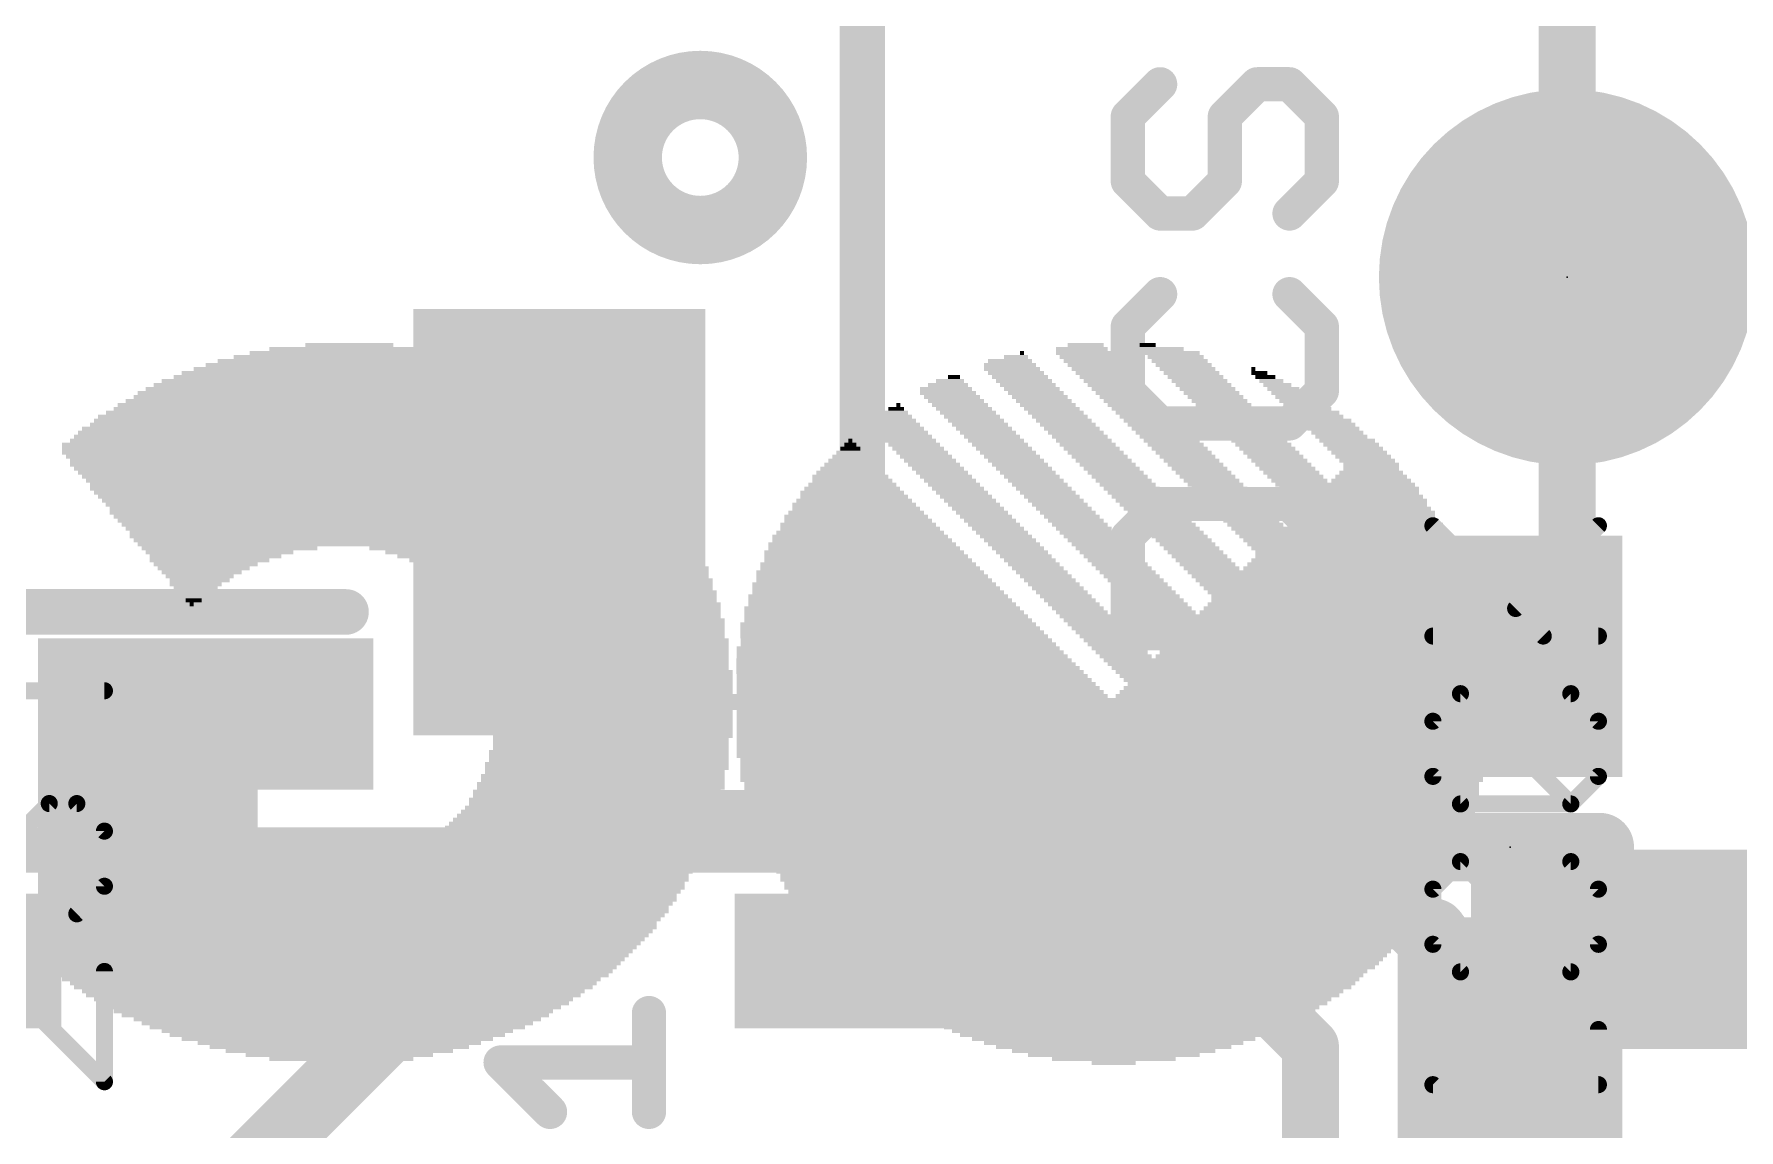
# Model space of a CAD drawing. Extents: x -0.1 to 50.9, y -0.1 to 23.
# Drawn here: x 25.56 to 33.15, y 11.44 to 16.32 of the extents above; entities that cross this region are included whole.
import ezdxf

# ---------------------------------------------------------------- set-up
doc = ezdxf.new("R2010")
doc.units = 0
for name, color, linetype in [('1', 12, 'CONTINUOUS'), ('17', 110, 'CONTINUOUS'), ('21', 40, 'CONTINUOUS'), ('22', 6, 'CONTINUOUS'), ('23', 53, 'CONTINUOUS'), ('25', 253, 'CONTINUOUS'), ('27', 253, 'CONTINUOUS')]:
    doc.layers.add(name, color=color, linetype=linetype)

# ---------------------------------------------------------------- blocks, each defined once
blk = doc.blocks.new('RECT')
blk.add_solid([(-0.5, -0.5), (0.5, -0.5), (-0.5, 0.5), (0.5, 0.5)])
blk = doc.blocks.new('ROUNDP')
at = {"const_width": 0.5}
blk.add_lwpolyline([(0, -0.25, 1), (0, 0.25, 1), (0, -0.25)], format="xyb", dxfattribs=at)

msp = doc.modelspace()

# ---------------------------------------------------------------- linework, layer by layer
at = {"layer": '1'}
for points, const_width in [([(32.385, 15.24), (32.385, 17.526)], 0.254), ([(32.385, 13.804), (32.385, 15.24)], 0.254), ([(32.131, 13.55), (32.385, 13.804)], 0.254), ([(26.289, 11.049), (28.067, 12.827)], 0.3048), ([(28.067, 12.827), (31.242, 12.827)], 0.254), ([(31.242, 12.827), (31.75, 12.319)], 0.3048), ([(31.789, 12.319), (32.131, 11.85)], 0.3048), ([(31.75, 12.319), (31.789, 12.319)], 0.254), ([(29.778, 12.192), (30.861, 12.192)], 0.254), ([(30.861, 12.192), (31.242, 11.811)], 0.254), ([(32.131, 11.85), (32.131, 10.502)], 0.3048), ([(31.242, 11.811), (31.242, 9.691)], 0.254)]:
    msp.add_lwpolyline(points, dxfattribs=dict(at, const_width=const_width))
for points, const_width in [([(32.4485, 15.24, 1), (32.3215, 15.24)], 0.127), ([(32.3215, 15.24, 1), (32.4485, 15.24)], 0.127), ([(32.4299, 13.7591, 1), (32.3401, 13.8489)], 0.127), ([(32.3215, 13.804, 1), (32.4485, 13.804)], 0.127), ([(32.0861, 13.5949, 1), (32.1759, 13.5051)], 0.127), ([(28.1209, 12.7731, 1), (28.0131, 12.8809)], 0.1524), ([(28.067, 12.8905, 1), (28.067, 12.7635)], 0.127), ([(31.2959, 12.8809, 1), (31.1881, 12.7731)], 0.1524), ([(31.242, 12.7635, 1), (31.242, 12.8905)], 0.127), ([(31.8506, 12.3639, 1), (31.7274, 12.2741)], 0.1524), ([(31.6961, 12.2651, 1), (31.8039, 12.3729)], 0.1524), ([(31.75, 12.3825, 1), (31.75, 12.2555)], 0.127), ([(31.789, 12.2555, 1), (31.789, 12.3825)], 0.127), ([(29.778, 12.2555, 1), (29.778, 12.1285)], 0.127), ([(30.9059, 12.2369, 1), (30.8161, 12.1471)], 0.127), ([(30.861, 12.1285, 1), (30.861, 12.2555)], 0.127), ([(32.2072, 11.85, 1), (32.0548, 11.85)], 0.1524), ([(31.3055, 11.811, 1), (31.1785, 11.811)], 0.127), ([(32.0694, 11.8051, 1), (32.1926, 11.8949)], 0.1524), ([(31.1971, 11.7661, 1), (31.2869, 11.8559)], 0.127)]:
    msp.add_lwpolyline(points, format="xyb", dxfattribs=dict(at, const_width=const_width))
at = {"layer": '21'}
for points, const_width in [([(29.246, 17.748), (29.246, 13.748)], 0.2032), ([(30.5725, 16.0999), (30.4285, 15.9558)], 0.1524), ([(30.8606, 15.9558), (31.0047, 16.0999)], 0.1524), ([(31.0047, 16.0999), (31.1487, 16.0999)], 0.1524), ([(31.1487, 16.0999), (31.2928, 15.9558)], 0.1524), ([(30.4285, 15.9558), (30.4285, 15.6677)], 0.1524), ([(30.8606, 15.6677), (30.8606, 15.9558)], 0.1524), ([(31.2928, 15.9558), (31.2928, 15.6677)], 0.1524), ([(30.4285, 15.6677), (30.5725, 15.5237)], 0.1524), ([(30.7166, 15.5237), (30.8606, 15.6677)], 0.1524), ([(31.2928, 15.6677), (31.1487, 15.5237)], 0.1524), ([(30.5725, 15.5237), (30.7166, 15.5237)], 0.1524), ([(30.5725, 15.1644), (30.4285, 15.0203)], 0.1524), ([(31.2928, 15.0203), (31.1487, 15.1644)], 0.1524), ([(30.4285, 15.0203), (30.4285, 14.7322)], 0.1524), ([(31.2928, 14.7322), (31.2928, 15.0203)], 0.1524), ([(30.4285, 14.7322), (30.5725, 14.5882)], 0.1524), ([(31.1487, 14.5882), (31.2928, 14.7322)], 0.1524), ([(30.5725, 14.5882), (31.1487, 14.5882)], 0.1524), ([(30.5725, 14.2289), (30.4285, 14.0848)], 0.1524), ([(31.1487, 14.2289), (30.5725, 14.2289)], 0.1524), ([(31.2928, 14.0848), (31.1487, 14.2289)], 0.1524), ([(30.4285, 14.0848), (30.4285, 13.6526)], 0.1524), ([(31.2928, 13.6526), (31.2928, 14.0848)], 0.1524), ([(23.346, 13.748), (26.946, 13.748)], 0.2032), ([(29.246, 13.748), (28.846, 13.748)], 0.2032), ([(30.4285, 13.6526), (31.2928, 13.6526)], 0.1524), ([(30.5725, 13.2933), (30.4285, 13.1493)], 0.1524), ([(30.8606, 13.1493), (31.0047, 13.2933)], 0.1524), ([(31.0047, 13.2933), (31.1487, 13.2933)], 0.1524), ([(31.1487, 13.2933), (31.2928, 13.1493)], 0.1524), ([(30.4285, 13.1493), (30.4285, 12.8612)], 0.1524), ([(30.8606, 12.8612), (30.8606, 13.1493)], 0.1524), ([(31.2928, 13.1493), (31.2928, 12.8612)], 0.1524), ([(30.4285, 12.8612), (30.5725, 12.7171)], 0.1524), ([(30.7166, 12.7171), (30.8606, 12.8612)], 0.1524), ([(31.2928, 12.8612), (31.1487, 12.7171)], 0.1524), ([(32.531, 12.7), (31.731, 12.7)], 0.3048), ([(25.278, 12.687), (29.078, 12.687)], 0.2032), ([(30.5725, 12.7171), (30.7166, 12.7171)], 0.1524)]:
    msp.add_lwpolyline(points, dxfattribs=dict(at, const_width=const_width))
for points, const_width in [([(28.5242, 15.4501, 1), (28.5242, 16.0967, 1), (28.5242, 15.4501)], 0.3048), ([(30.5995, 16.073, 1), (30.5456, 16.1268)], 0.0762), ([(31.0047, 16.138, 1), (31.0047, 16.0618)], 0.0762), ([(31.0316, 16.073, 1), (30.9777, 16.1268)], 0.0762), ([(31.1757, 16.1268, 1), (31.1218, 16.073)], 0.0762), ([(31.1487, 16.0618, 1), (31.1487, 16.138)], 0.0762), ([(30.4666, 15.9558, 1), (30.3904, 15.9558)], 0.0762), ([(30.8987, 15.9558, 1), (30.8225, 15.9558)], 0.0762), ([(31.3309, 15.9558, 1), (31.2547, 15.9558)], 0.0762), ([(30.4015, 15.9828, 1), (30.4554, 15.9289)], 0.0762), ([(30.8337, 15.9828, 1), (30.8876, 15.9289)], 0.0762), ([(31.2659, 15.9289, 1), (31.3197, 15.9828)], 0.0762), ([(30.4554, 15.6947, 1), (30.4015, 15.6408)], 0.0762), ([(30.8876, 15.6408, 1), (30.8337, 15.6947)], 0.0762), ([(31.3197, 15.6408, 1), (31.2659, 15.6947)], 0.0762), ([(30.3904, 15.6677, 1), (30.4666, 15.6677)], 0.0762), ([(30.8225, 15.6677, 1), (30.8987, 15.6677)], 0.0762), ([(31.2547, 15.6677, 1), (31.3309, 15.6677)], 0.0762), ([(30.5725, 15.5618, 1), (30.5725, 15.4856)], 0.0762), ([(30.5456, 15.4967, 1), (30.5995, 15.5506)], 0.0762), ([(30.6896, 15.5506, 1), (30.7435, 15.4967)], 0.0762), ([(30.7166, 15.4856, 1), (30.7166, 15.5618)], 0.0762), ([(31.1218, 15.5506, 1), (31.1757, 15.4967)], 0.0762), ([(30.5995, 15.1374, 1), (30.5456, 15.1913)], 0.0762), ([(31.1757, 15.1913, 1), (31.1218, 15.1374)], 0.0762), ([(30.4015, 15.0473, 1), (30.4554, 14.9934)], 0.0762), ([(30.4666, 15.0203, 1), (30.3904, 15.0203)], 0.0762), ([(31.3309, 15.0203, 1), (31.2547, 15.0203)], 0.0762), ([(31.2659, 14.9934, 1), (31.3197, 15.0473)], 0.0762), ([(30.4554, 14.7592, 1), (30.4015, 14.7053)], 0.0762), ([(31.3197, 14.7053, 1), (31.2659, 14.7592)], 0.0762), ([(30.3904, 14.7322, 1), (30.4666, 14.7322)], 0.0762), ([(31.2547, 14.7322, 1), (31.3309, 14.7322)], 0.0762), ([(30.5725, 14.6263, 1), (30.5725, 14.5501)], 0.0762), ([(31.1487, 14.5501, 1), (31.1487, 14.6263)], 0.0762), ([(30.5456, 14.5612, 1), (30.5995, 14.6151)], 0.0762), ([(31.1218, 14.6151, 1), (31.1757, 14.5612)], 0.0762), ([(30.5725, 14.267, 1), (30.5725, 14.1908)], 0.0762), ([(30.5995, 14.2019, 1), (30.5456, 14.2558)], 0.0762), ([(31.1757, 14.2558, 1), (31.1218, 14.2019)], 0.0762), ([(31.1487, 14.1908, 1), (31.1487, 14.267)], 0.0762), ([(30.4015, 14.1118, 1), (30.4554, 14.0579)], 0.0762), ([(30.4666, 14.0848, 1), (30.3904, 14.0848)], 0.0762), ([(31.3309, 14.0848, 1), (31.2547, 14.0848)], 0.0762), ([(31.2659, 14.0579, 1), (31.3197, 14.1118)], 0.0762), ([(26.946, 13.6972, 1), (26.946, 13.7988)], 0.1016), ([(28.846, 13.7988, 1), (28.846, 13.6972)], 0.1016), ([(29.246, 13.6972, 1), (29.246, 13.7988)], 0.1016), ([(29.1952, 13.748, 1), (29.2968, 13.748)], 0.1016), ([(30.4285, 13.6907, 1), (30.4285, 13.6145)], 0.0762), ([(30.3904, 13.6526, 1), (30.4666, 13.6526)], 0.0762), ([(31.2547, 13.6526, 1), (31.3309, 13.6526)], 0.0762), ([(31.2928, 13.6145, 1), (31.2928, 13.6907)], 0.0762), ([(30.5995, 13.2664, 1), (30.5456, 13.3203)], 0.0762), ([(31.0047, 13.3314, 1), (31.0047, 13.2552)], 0.0762), ([(31.0316, 13.2664, 1), (30.9777, 13.3203)], 0.0762), ([(31.1757, 13.3203, 1), (31.1218, 13.2664)], 0.0762), ([(31.1487, 13.2552, 1), (31.1487, 13.3314)], 0.0762), ([(30.4015, 13.1762, 1), (30.4554, 13.1223)], 0.0762), ([(30.4666, 13.1493, 1), (30.3904, 13.1493)], 0.0762), ([(30.8987, 13.1493, 1), (30.8225, 13.1493)], 0.0762), ([(30.8337, 13.1762, 1), (30.8876, 13.1223)], 0.0762), ([(31.3309, 13.1493, 1), (31.2547, 13.1493)], 0.0762), ([(31.2659, 13.1223, 1), (31.3197, 13.1762)], 0.0762), ([(30.4554, 12.8881, 1), (30.4015, 12.8342)], 0.0762), ([(30.8876, 12.8342, 1), (30.8337, 12.8881)], 0.0762), ([(31.3197, 12.8342, 1), (31.2659, 12.8881)], 0.0762), ([(30.3904, 12.8612, 1), (30.4666, 12.8612)], 0.0762), ([(30.8225, 12.8612, 1), (30.8987, 12.8612)], 0.0762), ([(31.2547, 12.8612, 1), (31.3309, 12.8612)], 0.0762), ([(31.731, 12.7762, 1), (31.731, 12.6238)], 0.1524), ([(32.531, 12.6238, 1), (32.531, 12.7762)], 0.1524), ([(29.078, 12.6362, 1), (29.078, 12.7378)], 0.1016), ([(30.5725, 12.7552, 1), (30.5725, 12.679)], 0.0762), ([(30.5456, 12.6902, 1), (30.5995, 12.7441)], 0.0762), ([(30.6896, 12.7441, 1), (30.7435, 12.6902)], 0.0762), ([(30.7166, 12.679, 1), (30.7166, 12.7552)], 0.0762), ([(31.1218, 12.7441, 1), (31.1757, 12.6902)], 0.0762), ([(26.289, 11.9634, 1), (26.289, 12.4714, 1), (26.289, 11.9634)], 0.2032)]:
    msp.add_lwpolyline(points, format="xyb", dxfattribs=dict(at, const_width=const_width))
at = {"layer": '23'}
for p in [(32.385, 15.24), (32.131, 12.7)]:
    msp.add_point(p, dxfattribs=at)
at = {"layer": '25', "const_width": 0.1524}
for points in [[(28.2956, 11.5198), (28.2956, 11.9604)], [(27.855, 11.5198), (27.6346, 11.7401)], [(27.6346, 11.7401), (28.2956, 11.7401)]]:
    msp.add_lwpolyline(points, dxfattribs=at)
at = {"layer": '25', "const_width": 0.0762}
for points in [[(28.3337, 11.9604, 1), (28.2575, 11.9604)], [(27.6346, 11.7782, 1), (27.6346, 11.702)], [(27.6616, 11.767, 1), (27.6077, 11.7132)], [(28.2956, 11.702, 1), (28.2956, 11.7782)], [(27.828, 11.4928, 1), (27.8819, 11.5467)], [(28.2575, 11.5198, 1), (28.3337, 11.5198)]]:
    msp.add_lwpolyline(points, format="xyb", dxfattribs=at)
at = {"layer": '27', "const_width": 0.0762}
for points in [[(32.279, 13.6407), (31.7875, 14.1322)], [(32.1561, 13.7636), (32.5247, 14.1322)], [(31.7875, 13.6407), (32.5247, 13.6407)], [(25.8699, 13.3968), (25.1327, 13.3968)], [(31.7875, 13.2609), (31.9103, 13.3838)], [(31.9103, 13.3838), (32.4018, 13.3838)], [(32.4018, 12.8923), (31.9103, 13.3838)], [(32.4018, 13.3838), (32.5247, 13.2609)], [(31.7875, 13.0151), (31.7875, 13.2609)], [(32.5247, 13.2609), (32.5247, 13.0151)], [(31.9103, 12.8923), (31.7875, 13.0151)], [(32.5247, 13.0151), (32.4018, 12.8923)], [(25.5013, 12.7712), (25.6242, 12.8941)], [(25.6242, 12.8941), (25.747, 12.8941)], [(25.747, 12.8941), (25.8699, 12.7712)], [(32.4018, 12.8923), (31.9103, 12.8923)], [(25.8699, 12.7712), (25.8699, 12.5255)], [(31.7875, 12.5125), (31.9103, 12.6353)], [(31.9103, 12.6353), (32.4018, 12.6353)], [(32.4018, 12.1439), (31.9103, 12.6353)], [(32.4018, 12.6353), (32.5247, 12.5125)], [(25.8699, 12.5255), (25.747, 12.4026)], [(31.7875, 12.2667), (31.7875, 12.5125)], [(32.5247, 12.5125), (32.5247, 12.2667)], [(31.9103, 12.1439), (31.7875, 12.2667)], [(32.5247, 12.2667), (32.4018, 12.1439)], [(25.8699, 11.6542), (25.3784, 12.1457)], [(25.8699, 12.1457), (25.8699, 11.6542)], [(32.4018, 12.1439), (31.9103, 12.1439)], [(32.5247, 11.3954), (32.5247, 11.8869)], [(32.0332, 11.3954), (31.7875, 11.6412)], [(31.7875, 11.6412), (32.5247, 11.6412)]]:
    msp.add_lwpolyline(points, dxfattribs=at)
at = {"layer": '27', "const_width": 0.0381}
for points in [[(31.8009, 14.1456, 1), (31.774, 14.1187)], [(32.5382, 14.1187, 1), (32.5112, 14.1456)], [(32.1426, 13.777, 1), (32.1696, 13.7501)], [(31.7875, 13.6597, 1), (31.7875, 13.6216)], [(32.2655, 13.6272, 1), (32.2924, 13.6542)], [(32.5247, 13.6216, 1), (32.5247, 13.6597)], [(25.8699, 13.3777, 1), (25.8699, 13.4158)], [(31.9103, 13.4028, 1), (31.9103, 13.3647)], [(31.9238, 13.3972, 1), (31.8969, 13.3703)], [(31.9238, 13.3703, 1), (31.8969, 13.3972)], [(32.4153, 13.3972, 1), (32.3884, 13.3703)], [(32.4018, 13.3647, 1), (32.4018, 13.4028)], [(31.8065, 13.2609, 1), (31.7684, 13.2609)], [(31.774, 13.2744, 1), (31.8009, 13.2474)], [(32.5438, 13.2609, 1), (32.5057, 13.2609)], [(32.5112, 13.2474, 1), (32.5382, 13.2744)], [(31.7684, 13.0151, 1), (31.8065, 13.0151)], [(31.8009, 13.0286, 1), (31.774, 13.0017)], [(32.5057, 13.0151, 1), (32.5438, 13.0151)], [(32.5382, 13.0017, 1), (32.5112, 13.0286)], [(25.6242, 12.9131, 1), (25.6242, 12.875)], [(25.6376, 12.8806, 1), (25.6107, 12.9075)], [(25.7605, 12.9075, 1), (25.7336, 12.8806)], [(25.747, 12.875, 1), (25.747, 12.9131)], [(31.9103, 12.9113, 1), (31.9103, 12.8732)], [(31.8969, 12.8788, 1), (31.9238, 12.9057)], [(32.3884, 12.9057, 1), (32.4153, 12.8788)], [(32.3884, 12.8788, 1), (32.4153, 12.9057)], [(32.4018, 12.8732, 1), (32.4018, 12.9113)], [(25.889, 12.7712, 1), (25.8509, 12.7712)], [(25.8564, 12.7577, 1), (25.8834, 12.7847)], [(31.9103, 12.6544, 1), (31.9103, 12.6163)], [(31.9238, 12.6488, 1), (31.8969, 12.6219)], [(31.9238, 12.6219, 1), (31.8969, 12.6488)], [(32.4153, 12.6488, 1), (32.3884, 12.6219)], [(32.4018, 12.6163, 1), (32.4018, 12.6544)], [(25.8509, 12.5255, 1), (25.889, 12.5255)], [(25.8834, 12.512, 1), (25.8564, 12.5389)], [(31.8065, 12.5125, 1), (31.7684, 12.5125)], [(31.774, 12.5259, 1), (31.8009, 12.499)], [(32.5438, 12.5125, 1), (32.5057, 12.5125)], [(32.5112, 12.499, 1), (32.5382, 12.5259)], [(25.7336, 12.4161, 1), (25.7605, 12.3891)], [(31.8009, 12.2802, 1), (31.774, 12.2533)], [(32.5382, 12.2533, 1), (32.5112, 12.2802)], [(31.7684, 12.2667, 1), (31.8065, 12.2667)], [(32.5057, 12.2667, 1), (32.5438, 12.2667)], [(25.889, 12.1457, 1), (25.8509, 12.1457)], [(31.9103, 12.1629, 1), (31.9103, 12.1248)], [(31.8969, 12.1304, 1), (31.9238, 12.1573)], [(32.3884, 12.1573, 1), (32.4153, 12.1304)], [(32.3884, 12.1304, 1), (32.4153, 12.1573)], [(32.4018, 12.1248, 1), (32.4018, 12.1629)], [(32.5438, 11.8869, 1), (32.5057, 11.8869)], [(25.8509, 11.6542, 1), (25.889, 11.6542)], [(25.8564, 11.6407, 1), (25.8834, 11.6676)], [(31.8009, 11.6546, 1), (31.774, 11.6277)], [(31.7875, 11.6602, 1), (31.7875, 11.6221)], [(32.5247, 11.6221, 1), (32.5247, 11.6602)]]:
    msp.add_lwpolyline(points, format="xyb", dxfattribs=at)

# ---------------------------------------------------------------- block references
at = {"layer": '1', "xscale": 1.3, "yscale": 1.9}
msp.add_blockref('RECT', (27.896, 14.148), dxfattribs=at)
at = {"layer": '1', "xscale": 1.075, "rotation": 270}
for p in [(32.131, 13.55), (32.131, 11.85)]:
    msp.add_blockref('RECT', p, dxfattribs=at)
at = {"layer": '1', "xscale": 0.6, "yscale": 2.2, "rotation": 270}
for p in [(24.578, 12.192), (29.778, 12.192)]:
    msp.add_blockref('RECT', p, dxfattribs=at)
at = {"layer": '17', "xscale": 1.6764, "yscale": 1.6764, "rotation": 90}
msp.add_blockref('ROUNDP', (32.385, 15.24), dxfattribs=at)
msp.add_blockref('ROUNDP', (32.385, 15.24), dxfattribs=at)
at = {"layer": '22', "yscale": 0.0178, "rotation": 180}
for p, xscale in [((26.9519, 14.8844), 1.0135), ((26.9519, 14.9022), 0.8712), ((26.9519, 14.92), 0.6934), ((26.9608, 14.9377), 0.3912), ((29.9301, 14.8844), 0.1067), ((29.9568, 14.9022), 0.0178), ((30.2324, 14.9022), 0.2489), ((30.2235, 14.92), 0.2311), ((30.2501, 14.8844), 0.2489), ((30.2412, 14.9377), 0.16), ((30.5168, 14.9377), 0.0711), ((30.5791, 14.92), 0.1956), ((30.6235, 14.9022), 0.2489), ((30.6413, 14.8844), 0.2489), ((26.9431, 14.8133), 1.458), ((26.9519, 14.8311), 1.3691), ((26.9519, 14.8488), 1.2624), ((26.9519, 14.8666), 1.1557), ((29.9123, 14.8311), 0.2489), ((29.9034, 14.8488), 0.2311), ((29.9034, 14.8666), 0.1956), ((29.9301, 14.8133), 0.2489), ((30.2679, 14.8666), 0.2489), ((30.2857, 14.8488), 0.2489), ((30.3035, 14.8311), 0.2489), ((30.3213, 14.8133), 0.2489), ((30.6591, 14.8666), 0.2489), ((30.6769, 14.8488), 0.2489), ((30.6946, 14.8311), 0.2489), ((30.7124, 14.8133), 0.2489), ((30.988, 14.8311), 0.0178), ((31.0147, 14.8133), 0.0711), ((26.9431, 14.7244), 1.8491), ((26.9431, 14.7422), 1.778), ((26.9431, 14.7599), 1.7069), ((26.9431, 14.7777), 1.6358), ((26.9519, 14.7955), 1.5469), ((29.6189, 14.7422), 0.2311), ((29.6278, 14.7244), 0.2489), ((29.6278, 14.7599), 0.1778), ((29.6367, 14.7777), 0.1245), ((29.6545, 14.7955), 0.0533), ((29.9479, 14.7955), 0.2489), ((29.9657, 14.7777), 0.2489), ((29.9834, 14.7599), 0.2489), ((30.0012, 14.7422), 0.2489), ((30.019, 14.7244), 0.2489), ((30.339, 14.7955), 0.2489), ((30.3568, 14.7777), 0.2489), ((30.3746, 14.7599), 0.2489), ((30.3924, 14.7422), 0.2489), ((30.4102, 14.7244), 0.2489), ((30.7302, 14.7955), 0.2489), ((30.748, 14.7777), 0.2489), ((30.7658, 14.7599), 0.2489), ((30.7835, 14.7422), 0.2489), ((30.8013, 14.7244), 0.2489), ((31.0413, 14.7955), 0.0889), ((31.068, 14.7777), 0.1067), ((31.0947, 14.7599), 0.1245), ((31.1214, 14.7422), 0.1422), ((31.148, 14.7244), 0.16), ((26.9431, 14.6533), 2.0625), ((26.9431, 14.671), 2.0269), ((26.9431, 14.6888), 1.9558), ((26.9519, 14.7066), 1.9025), ((29.3967, 14.6533), 0.0711), ((29.4056, 14.671), 0.0178), ((29.6456, 14.7066), 0.2489), ((29.6634, 14.6888), 0.2489), ((29.6812, 14.671), 0.2489), ((29.6989, 14.6533), 0.2489), ((30.0368, 14.7066), 0.2489), ((30.0546, 14.6888), 0.2489), ((30.0723, 14.671), 0.2489), ((30.0901, 14.6533), 0.2489), ((30.4279, 14.7066), 0.2489), ((30.4457, 14.6888), 0.2489), ((30.4635, 14.671), 0.2489), ((30.4813, 14.6533), 0.2489), ((30.8191, 14.7066), 0.2489), ((30.8369, 14.6888), 0.2489), ((30.8547, 14.671), 0.2489), ((30.8724, 14.6533), 0.2489), ((31.1747, 14.7066), 0.1778), ((31.1925, 14.6888), 0.1778), ((31.2191, 14.671), 0.1956), ((31.2369, 14.6533), 0.1956), ((26.9431, 14.5821), 2.2758), ((26.9342, 14.5999), 2.2225), ((26.9342, 14.6177), 2.1869), ((26.9431, 14.6355), 2.1336), ((29.3878, 14.5821), 0.2311), ((29.3878, 14.5999), 0.1956), ((29.3967, 14.6177), 0.1422), ((29.3967, 14.6355), 0.1067), ((29.7167, 14.6355), 0.2489), ((29.7345, 14.6177), 0.2489), ((29.7523, 14.5999), 0.2489), ((29.7701, 14.5821), 0.2489), ((30.1079, 14.6355), 0.2489), ((30.1257, 14.6177), 0.2489), ((30.1435, 14.5999), 0.2489), ((30.1612, 14.5821), 0.2489), ((30.4991, 14.6355), 0.2489), ((30.5168, 14.6177), 0.2489), ((30.5346, 14.5999), 0.2489), ((30.5524, 14.5821), 0.2489), ((30.8902, 14.6355), 0.2489), ((30.908, 14.6177), 0.2489), ((30.9258, 14.5999), 0.2489), ((30.9436, 14.5821), 0.2489), ((31.2636, 14.6355), 0.2134), ((31.2814, 14.6177), 0.2134), ((31.308, 14.5999), 0.2311), ((31.3258, 14.5821), 0.2311), ((26.9342, 14.511), 2.4359), ((26.9342, 14.5288), 2.4003), ((26.9342, 14.5466), 2.3647), ((26.9342, 14.5644), 2.3292), ((29.1922, 14.511), 0.0178), ((29.4056, 14.5644), 0.2311), ((29.4234, 14.5466), 0.2311), ((29.4411, 14.5288), 0.2311), ((29.4589, 14.511), 0.2311), ((29.7879, 14.5644), 0.2489), ((29.8056, 14.5466), 0.2489), ((29.8234, 14.5288), 0.2489), ((29.8412, 14.511), 0.2489), ((30.179, 14.5644), 0.2489), ((30.1968, 14.5466), 0.2489), ((30.2146, 14.5288), 0.2489), ((30.2324, 14.511), 0.2489), ((30.5702, 14.5644), 0.2489), ((30.588, 14.5466), 0.2489), ((30.6057, 14.5288), 0.2489), ((30.6235, 14.511), 0.2489), ((30.9613, 14.5644), 0.2489), ((30.9791, 14.5466), 0.2489), ((30.9969, 14.5288), 0.2489), ((31.0147, 14.511), 0.2489), ((31.3436, 14.5644), 0.2311), ((31.3614, 14.5466), 0.2311), ((31.3792, 14.5288), 0.2311), ((31.4058, 14.511), 0.2489), ((26.9519, 14.4577), 2.5425), ((26.9342, 14.4932), 2.507), ((26.9431, 14.4755), 2.5248), ((26.9697, 14.4399), 2.5425), ((26.9875, 14.4221), 2.5425), ((29.1922, 14.4221), 0.1956), ((29.1922, 14.4399), 0.16), ((29.1922, 14.4577), 0.1245), ((29.1922, 14.4755), 0.0889), ((29.1922, 14.4932), 0.0533), ((29.4767, 14.4932), 0.2311), ((29.4945, 14.4755), 0.2311), ((29.5123, 14.4577), 0.2311), ((29.53, 14.4399), 0.2311), ((29.5478, 14.4221), 0.2311), ((29.859, 14.4932), 0.2489), ((29.8768, 14.4755), 0.2489), ((29.8945, 14.4577), 0.2489), ((29.9123, 14.4399), 0.2489), ((29.9301, 14.4221), 0.2489), ((30.2501, 14.4932), 0.2489), ((30.2679, 14.4755), 0.2489), ((30.2857, 14.4577), 0.2489), ((30.3035, 14.4399), 0.2489), ((30.3213, 14.4221), 0.2489), ((30.6413, 14.4932), 0.2489), ((30.6591, 14.4755), 0.2489), ((30.6769, 14.4577), 0.2489), ((30.6946, 14.4399), 0.2489), ((30.7124, 14.4221), 0.2489), ((31.0325, 14.4932), 0.2489), ((31.0502, 14.4755), 0.2489), ((31.068, 14.4577), 0.2489), ((31.0858, 14.4399), 0.2489), ((31.1036, 14.4221), 0.2489), ((31.4236, 14.4932), 0.2489), ((31.4414, 14.4755), 0.2489), ((31.4592, 14.4577), 0.2489), ((31.477, 14.4399), 0.2489), ((31.4947, 14.4221), 0.2489), ((26.9875, 14.4043), 2.5425), ((27.0053, 14.3866), 2.5425), ((27.0231, 14.3688), 2.5425), ((27.0408, 14.351), 2.5425), ((29.1922, 14.351), 0.3378), ((29.1922, 14.3688), 0.3023), ((29.1922, 14.3866), 0.2667), ((29.1922, 14.4043), 0.2311), ((29.5656, 14.4043), 0.2311), ((29.5834, 14.3866), 0.2311), ((29.6012, 14.3688), 0.2311), ((29.6189, 14.351), 0.2311), ((29.9479, 14.4043), 0.2489), ((29.9657, 14.3866), 0.2489), ((29.9834, 14.3688), 0.2489), ((30.0012, 14.351), 0.2489), ((30.339, 14.4043), 0.2489), ((30.3568, 14.3866), 0.2489), ((30.3746, 14.3688), 0.2489), ((30.3924, 14.351), 0.2489), ((30.7302, 14.4043), 0.2489), ((30.748, 14.3866), 0.2489), ((30.7658, 14.3688), 0.2489), ((30.7835, 14.351), 0.2489), ((31.1214, 14.4043), 0.2489), ((31.1391, 14.3866), 0.2489), ((31.1569, 14.3688), 0.2489), ((31.1747, 14.351), 0.2489), ((31.5125, 14.351), 0.32), ((31.5125, 14.3688), 0.2845), ((31.5125, 14.4043), 0.2489), ((31.5125, 14.3866), 0.2489), ((27.0586, 14.3332), 2.5425), ((27.0764, 14.3154), 2.5425), ((27.0764, 14.2977), 2.5425), ((27.0942, 14.2799), 2.5425), ((29.2011, 14.2799), 0.4623), ((29.2011, 14.2977), 0.4267), ((29.2011, 14.3154), 0.3912), ((29.2011, 14.3332), 0.3556), ((29.6367, 14.3332), 0.2311), ((29.6545, 14.3154), 0.2311), ((29.6723, 14.2977), 0.2311), ((29.6901, 14.2799), 0.2311), ((30.019, 14.3332), 0.2489), ((30.0368, 14.3154), 0.2489), ((30.0546, 14.2977), 0.2489), ((30.0723, 14.2799), 0.2489), ((30.4102, 14.3332), 0.2489), ((30.4279, 14.3154), 0.2489), ((30.4457, 14.2977), 0.2489), ((30.4635, 14.2799), 0.2489), ((30.8013, 14.3332), 0.2489), ((30.8191, 14.3154), 0.2489), ((30.8369, 14.2977), 0.2489), ((30.8547, 14.2799), 0.2489), ((31.1925, 14.3332), 0.2489), ((31.3969, 14.3154), 0.6223), ((31.4147, 14.2977), 0.6223), ((31.4236, 14.2799), 0.6045), ((31.5125, 14.3332), 0.3556), ((27.112, 14.2621), 2.5425), ((27.1297, 14.2443), 2.5425), ((27.1386, 14.2265), 2.5248), ((27.1564, 14.2088), 2.5248), ((29.21, 14.2265), 0.5512), ((29.2189, 14.2088), 0.569), ((29.21, 14.2443), 0.5156), ((29.21, 14.2621), 0.4801), ((29.7078, 14.2621), 0.2311), ((29.7256, 14.2443), 0.2311), ((29.7434, 14.2265), 0.2311), ((29.7612, 14.2088), 0.2311), ((30.0901, 14.2621), 0.2489), ((30.1079, 14.2443), 0.2489), ((30.1257, 14.2265), 0.2489), ((30.1435, 14.2088), 0.2489), ((30.4813, 14.2621), 0.2489), ((30.4991, 14.2443), 0.2489), ((30.5168, 14.2265), 0.2489), ((30.5346, 14.2088), 0.2489), ((30.8724, 14.2621), 0.2489), ((30.8902, 14.2443), 0.2489), ((30.908, 14.2265), 0.2489), ((30.9258, 14.2088), 0.2489), ((31.4414, 14.2621), 0.6045), ((31.4592, 14.2443), 0.6045), ((31.4681, 14.2265), 0.5867), ((31.4858, 14.2088), 0.5867), ((27.1653, 14.191), 2.5425), ((27.1742, 14.1732), 2.5248), ((27.192, 14.1554), 2.5248), ((27.2009, 14.1376), 2.507), ((27.2186, 14.1199), 2.507), ((29.2278, 14.1376), 0.6934), ((29.2367, 14.1199), 0.7112), ((29.2278, 14.1554), 0.6579), ((29.2189, 14.1732), 0.6401), ((29.2189, 14.191), 0.6045), ((29.779, 14.191), 0.2311), ((29.7967, 14.1732), 0.2311), ((29.8145, 14.1554), 0.2311), ((29.8323, 14.1376), 0.2311), ((29.8501, 14.1199), 0.2311), ((30.1612, 14.191), 0.2489), ((30.179, 14.1732), 0.2489), ((30.1968, 14.1554), 0.2489), ((30.2146, 14.1376), 0.2489), ((30.2324, 14.1199), 0.2489), ((30.5524, 14.191), 0.2489), ((30.5702, 14.1732), 0.2489), ((30.588, 14.1554), 0.2489), ((30.6057, 14.1376), 0.2489), ((30.6235, 14.1199), 0.2489), ((30.9436, 14.191), 0.2489), ((30.9613, 14.1732), 0.2489), ((30.9791, 14.1554), 0.2489), ((30.9969, 14.1376), 0.2489), ((31.3614, 14.1199), 0.9423), ((31.4858, 14.1376), 0.6934), ((31.4858, 14.1554), 0.6579), ((31.4858, 14.1732), 0.6223), ((31.4947, 14.191), 0.6045), ((27.2275, 14.1021), 2.4892), ((27.2364, 14.0843), 2.507), ((27.2453, 14.0665), 2.4892), ((27.2631, 14.0487), 2.4892), ((29.2456, 14.0487), 0.8357), ((29.2367, 14.0843), 0.7823), ((29.2456, 14.0665), 0.8001), ((29.2367, 14.1021), 0.7468), ((29.8679, 14.1021), 0.2311), ((29.8856, 14.0843), 0.2311), ((29.9034, 14.0665), 0.2311), ((29.9212, 14.0487), 0.2311), ((30.2501, 14.1021), 0.2489), ((30.2679, 14.0843), 0.2489), ((30.2857, 14.0665), 0.2489), ((30.3035, 14.0487), 0.2489), ((30.6413, 14.1021), 0.2489), ((30.6591, 14.0843), 0.2489), ((30.6769, 14.0665), 0.2489), ((30.6946, 14.0487), 0.2489), ((31.3792, 14.1021), 0.9423), ((31.388, 14.0843), 0.9246), ((31.4058, 14.0665), 0.9246), ((31.4147, 14.0487), 0.9068), ((26.4274, 14.031), 0.7823), ((26.383, 14.0132), 0.6579), ((26.3385, 13.9776), 0.5334), ((26.3652, 13.9954), 0.5867), ((27.7787, 14.031), 1.458), ((27.8232, 14.0132), 1.4046), ((27.8498, 13.9954), 1.3513), ((27.8854, 13.9776), 1.3157), ((29.2633, 13.9954), 0.9068), ((29.2722, 13.9776), 0.9246), ((29.2545, 14.0132), 0.889), ((29.2545, 14.031), 0.8534), ((29.939, 14.031), 0.2311), ((29.9568, 14.0132), 0.2311), ((29.9745, 13.9954), 0.2311), ((29.9923, 13.9776), 0.2311), ((30.3213, 14.031), 0.2489), ((30.339, 14.0132), 0.2489), ((30.3568, 13.9954), 0.2489), ((30.3746, 13.9776), 0.2489), ((30.7124, 14.031), 0.2489), ((30.7302, 14.0132), 0.2489), ((30.748, 13.9954), 0.2489), ((30.7658, 13.9776), 0.2489), ((31.4325, 14.031), 0.9068), ((31.4414, 13.9776), 0.9246), ((31.4414, 14.0132), 0.889), ((31.4503, 13.9954), 0.9068), ((26.3208, 13.9598), 0.4623), ((26.3119, 13.9421), 0.4089), ((26.303, 13.9243), 0.3556), ((26.2941, 13.9065), 0.3023), ((26.2941, 13.8887), 0.2667), ((27.9032, 13.9598), 1.2802), ((27.921, 13.9421), 1.2802), ((27.9387, 13.9243), 1.2446), ((27.9476, 13.9065), 1.2268), ((27.9743, 13.8887), 1.209), ((29.2811, 13.9243), 1.0135), ((29.29, 13.9065), 1.0312), ((29.2989, 13.8887), 1.049), ((29.2811, 13.9421), 0.9779), ((29.2722, 13.9598), 0.9601), ((30.0101, 13.9598), 0.2311), ((30.0279, 13.9421), 0.2311), ((30.0457, 13.9243), 0.2311), ((30.0634, 13.9065), 0.2311), ((30.0812, 13.8887), 0.2311), ((30.3924, 13.9598), 0.2489), ((30.4102, 13.9421), 0.2489), ((30.4279, 13.9243), 0.2489), ((30.4457, 13.9065), 0.2489), ((30.4635, 13.8887), 0.2489), ((30.7835, 13.9598), 0.2489), ((30.8013, 13.9421), 0.2489), ((31.308, 13.9243), 1.2268), ((31.3258, 13.9065), 1.2268), ((31.3347, 13.8887), 1.209), ((31.4325, 13.9421), 0.9779), ((31.4414, 13.9598), 0.9601), ((26.2763, 13.8709), 0.2311), ((26.2763, 13.8532), 0.1956), ((26.2674, 13.8354), 0.1422), ((26.2674, 13.8176), 0.1067), ((27.9832, 13.8709), 1.1913), ((27.9921, 13.8532), 1.1735), ((28.0099, 13.8354), 1.1735), ((28.0187, 13.8176), 1.1557), ((29.3167, 13.8176), 1.1557), ((29.2989, 13.8709), 1.0846), ((29.3078, 13.8532), 1.1024), ((29.3167, 13.8354), 1.1201), ((30.099, 13.8709), 0.2311), ((30.1168, 13.8532), 0.2311), ((30.1346, 13.8354), 0.2311), ((30.1523, 13.8176), 0.2311), ((30.4813, 13.8709), 0.2489), ((30.4991, 13.8532), 0.2489), ((30.5168, 13.8354), 0.2489), ((30.5346, 13.8176), 0.2489), ((31.3525, 13.8709), 1.209), ((31.3614, 13.8532), 1.1913), ((31.3703, 13.8354), 1.1735), ((31.388, 13.8176), 1.1735), ((26.2674, 13.7998), 0.0711), ((26.2585, 13.782), 0.0178), ((28.0276, 13.7998), 1.1379), ((28.0365, 13.782), 1.1557), ((28.0454, 13.7643), 1.1379), ((28.0543, 13.7465), 1.1201), ((29.3345, 13.7643), 1.2268), ((29.3434, 13.7465), 1.2446), ((29.3345, 13.782), 1.1913), ((29.3256, 13.7998), 1.1735), ((30.1701, 13.7998), 0.2311), ((30.1879, 13.782), 0.2311), ((30.2057, 13.7643), 0.2311), ((30.2235, 13.7465), 0.2311), ((30.5524, 13.7998), 0.2489), ((30.5702, 13.782), 0.2489), ((30.588, 13.7643), 0.2489), ((30.6057, 13.7465), 0.2489), ((31.3703, 13.7465), 1.2446), ((31.3703, 13.7643), 1.209), ((31.3792, 13.782), 1.1913), ((31.388, 13.7998), 1.1735), ((28.0543, 13.7287), 1.1201), ((28.0721, 13.7109), 1.1201), ((28.081, 13.6931), 1.1024), ((28.081, 13.6754), 1.1024), ((29.3611, 13.6931), 1.3157), ((29.37, 13.6754), 1.3335), ((29.3522, 13.7287), 1.2624), ((29.3611, 13.7109), 1.2802), ((30.2412, 13.7287), 0.2311), ((30.259, 13.7109), 0.2311), ((30.2768, 13.6931), 0.2311), ((30.2946, 13.6754), 0.2311), ((31.2458, 13.7287), 1.4935), ((31.2547, 13.7109), 1.4757), ((31.2636, 13.6931), 1.458), ((31.2814, 13.6754), 1.458), ((26.3208, 13.622), 1.4935), ((26.3208, 13.6042), 1.4935), ((26.3208, 13.5865), 1.4935), ((28.0899, 13.6576), 1.0846), ((28.0899, 13.6398), 1.0846), ((28.0988, 13.622), 1.1024), ((28.1076, 13.6042), 1.0846), ((28.1076, 13.5865), 1.0846), ((29.4056, 13.5865), 1.4402), ((29.3878, 13.6398), 1.3691), ((29.3789, 13.6576), 1.3513), ((29.3967, 13.622), 1.3868), ((29.4056, 13.6042), 1.4046), ((30.3124, 13.6576), 0.2311), ((30.3301, 13.6398), 0.2311), ((30.3479, 13.622), 0.2311), ((30.3657, 13.6042), 0.2311), ((30.3835, 13.5865), 0.2311), ((31.2903, 13.6576), 1.4402), ((31.308, 13.5865), 1.4402), ((31.2992, 13.6398), 1.4224), ((31.308, 13.622), 1.4046), ((31.308, 13.6042), 1.4046), ((26.3208, 13.5687), 1.4935), ((26.3208, 13.5509), 1.4935), ((26.3208, 13.5331), 1.4935), ((26.3208, 13.5153), 1.4935), ((28.1165, 13.5687), 1.0668), ((28.1165, 13.5509), 1.0668), ((28.1165, 13.5331), 1.0668), ((28.1165, 13.5153), 1.0668), ((29.4411, 13.5153), 1.5113), ((29.4145, 13.5687), 1.458), ((29.4234, 13.5509), 1.4757), ((29.4322, 13.5331), 1.4935), ((30.4013, 13.5687), 0.2311), ((30.419, 13.5509), 0.2311), ((31.1747, 13.5331), 1.7069), ((31.1836, 13.5153), 1.6891), ((31.2903, 13.5509), 1.4757), ((31.2992, 13.5687), 1.458), ((26.3208, 13.4976), 1.4935), ((26.3208, 13.4798), 1.4935), ((26.3208, 13.462), 1.4935), ((26.3208, 13.4442), 1.4935), ((28.1254, 13.4976), 1.049), ((28.1343, 13.4798), 1.0668), ((28.1343, 13.462), 1.0668), ((28.1343, 13.4442), 1.0668), ((29.45, 13.4976), 1.5291), ((29.4589, 13.4798), 1.5469), ((29.4678, 13.462), 1.5646), ((29.4767, 13.4442), 1.5824), ((31.1925, 13.4976), 1.6713), ((31.2014, 13.4798), 1.6535), ((31.2103, 13.462), 1.6358), ((31.2191, 13.4442), 1.618), ((26.3208, 13.4264), 1.4935), ((26.3208, 13.4087), 1.4935), ((26.3208, 13.3909), 1.4935), ((26.3208, 13.3731), 1.4935), ((28.1343, 13.4264), 1.0668), ((28.1343, 13.4087), 1.0668), ((28.1432, 13.3909), 1.049), ((28.9789, 13.3731), 2.7203), ((29.4856, 13.4264), 1.6002), ((29.4945, 13.4087), 1.618), ((29.5034, 13.3909), 1.6358), ((31.2103, 13.3731), 1.6713), ((31.2103, 13.3909), 1.6358), ((31.2191, 13.4087), 1.618), ((31.228, 13.4264), 1.6002), ((26.3208, 13.3553), 1.4935), ((26.3208, 13.3375), 1.4935), ((26.3208, 13.3198), 1.4935), ((26.3208, 13.302), 1.4935), ((26.3208, 13.2842), 1.4935), ((29.8323, 13.3553), 4.4272), ((29.8323, 13.3375), 4.4272), ((29.8323, 13.3198), 4.4272), ((28.1432, 13.302), 1.049), ((28.1432, 13.2842), 1.049), ((30.3657, 13.302), 3.3604), ((30.3568, 13.2842), 3.3426), ((26.3208, 13.2664), 1.4935), ((26.3208, 13.2486), 1.4935), ((26.3208, 13.2309), 1.4935), ((26.3208, 13.2131), 1.4935), ((28.1343, 13.2309), 1.0668), ((28.1343, 13.2131), 1.0668), ((28.1432, 13.2664), 1.049), ((28.1432, 13.2486), 1.049), ((30.3568, 13.2664), 3.3426), ((30.3568, 13.2486), 3.3426), ((30.3568, 13.2309), 3.3426), ((30.3568, 13.2131), 3.3426), ((26.3208, 13.1953), 1.4935), ((26.3208, 13.1775), 1.4935), ((26.3208, 13.1597), 1.4935), ((26.3208, 13.142), 1.4935), ((28.1343, 13.1953), 1.0668), ((28.1254, 13.1775), 1.049), ((28.1254, 13.1597), 1.049), ((28.1254, 13.142), 1.049), ((30.3568, 13.1953), 3.3426), ((30.3568, 13.1775), 3.3426), ((30.3568, 13.1597), 3.3426), ((30.3568, 13.142), 3.3426), ((26.3208, 13.1242), 1.4935), ((26.3208, 13.1064), 1.4935), ((26.3208, 13.0886), 1.4935), ((26.3208, 13.0708), 1.4935), ((26.3208, 13.0531), 1.4935), ((28.1076, 13.0708), 1.0846), ((28.1076, 13.0531), 1.0846), ((28.1165, 13.1242), 1.0668), ((28.1165, 13.1064), 1.0668), ((28.1165, 13.0886), 1.0668), ((30.3568, 13.1242), 3.3426), ((30.3568, 13.1064), 3.3426), ((30.3657, 13.0886), 3.3249), ((30.3568, 13.0708), 3.3071), ((30.3568, 13.0531), 3.3071), ((26.3208, 13.0353), 1.4935), ((26.3208, 13.0175), 1.4935), ((26.3208, 12.9997), 1.4935), ((26.3208, 12.9819), 1.4935), ((28.081, 12.9819), 1.1024), ((28.0899, 13.0175), 1.0846), ((28.0899, 12.9997), 1.0846), ((28.0988, 13.0353), 1.0668), ((30.3568, 13.0353), 3.3071), ((30.3568, 13.0175), 3.3071), ((30.3568, 12.9997), 3.3071), ((30.3568, 12.9819), 3.2715), ((26.0629, 12.9464), 0.9779), ((26.0629, 12.9286), 0.9779), ((26.0629, 12.9108), 0.9779), ((26.3208, 12.9642), 1.4935), ((28.0543, 12.9108), 1.1201), ((28.0632, 12.9464), 1.1024), ((28.0632, 12.9286), 1.1024), ((28.081, 12.9642), 1.1024), ((30.3568, 12.9642), 3.2715), ((30.3568, 12.9464), 3.2715), ((30.3568, 12.9286), 3.2715), ((30.3568, 12.9108), 3.236), ((26.0629, 12.893), 0.9779), ((26.0629, 12.8753), 0.9779), ((26.0629, 12.8575), 0.9779), ((26.0629, 12.8397), 0.9779), ((28.0187, 12.8397), 1.1557), ((28.0276, 12.8575), 1.1379), ((28.0365, 12.8753), 1.1201), ((28.0543, 12.893), 1.1201), ((30.3568, 12.893), 3.236), ((30.3568, 12.8753), 3.236), ((30.3657, 12.8575), 3.2182), ((30.3568, 12.8397), 3.2004), ((26.0629, 12.8219), 0.9779), ((26.0629, 12.8041), 0.9779), ((26.0629, 12.7864), 0.9779), ((26.0629, 12.7686), 0.9779), ((26.0629, 12.7508), 0.9779), ((27.9565, 12.7508), 1.209), ((27.9654, 12.7686), 1.1913), ((27.9832, 12.7864), 1.1913), ((27.9921, 12.8041), 1.1735), ((28.001, 12.8219), 1.1557), ((30.3568, 12.8219), 3.2004), ((30.3657, 12.8041), 3.1826), ((30.3568, 12.7864), 3.1648), ((30.3568, 12.7686), 3.1648), ((30.3657, 12.7508), 3.1471), ((26.0629, 12.733), 0.9779), ((26.0629, 12.7152), 0.9779), ((26.0629, 12.6975), 0.9779), ((26.0629, 12.6797), 0.9779), ((27.8854, 12.6797), 1.2802), ((27.9121, 12.6975), 1.2624), ((27.921, 12.7152), 1.2446), ((27.9476, 12.733), 1.2268), ((30.3568, 12.733), 3.1293), ((30.3657, 12.7152), 3.1115), ((30.3568, 12.6975), 3.0937), ((30.3568, 12.6797), 3.0937), ((33.2016, 12.6797), 2.4892), ((26.0629, 12.6619), 0.9779), ((26.1518, 12.6086), 1.1557), ((26.0896, 12.6441), 1.0312), ((26.1074, 12.6263), 1.0668), ((27.7609, 12.6086), 1.458), ((27.8054, 12.6263), 1.4046), ((27.8321, 12.6441), 1.3513), ((27.8676, 12.6619), 1.3157), ((30.3568, 12.6619), 3.0582), ((30.3568, 12.6441), 3.0582), ((30.3568, 12.6263), 3.0226), ((30.3568, 12.6086), 3.0226), ((33.2016, 12.6619), 2.4892), ((33.2016, 12.6441), 2.4892), ((33.2016, 12.6263), 2.4892), ((33.2016, 12.6086), 2.4892), ((27.032, 12.5908), 2.9159), ((27.0231, 12.573), 2.8981), ((27.0231, 12.5552), 2.8981), ((27.0142, 12.5374), 2.8804), ((30.3568, 12.5908), 2.987), ((30.3568, 12.5552), 2.9515), ((30.3657, 12.573), 2.9693), ((30.3657, 12.5374), 2.9337), ((33.2016, 12.5908), 2.4892), ((33.2016, 12.573), 2.4892), ((33.2016, 12.5552), 2.4892), ((33.2016, 12.5374), 2.4892), ((27.0142, 12.5197), 2.8804), ((27.0053, 12.5019), 2.8626), ((26.9964, 12.4841), 2.8448), ((26.9964, 12.4663), 2.8448), ((26.9875, 12.4485), 2.827), ((30.3568, 12.5197), 2.9159), ((30.3568, 12.5019), 2.8804), ((30.3657, 12.4841), 2.8626), ((30.3568, 12.4663), 2.8448), ((30.3657, 12.4485), 2.827), ((33.2016, 12.5197), 2.4892), ((33.2016, 12.5019), 2.4892), ((33.2016, 12.4841), 2.4892), ((33.2016, 12.4663), 2.4892), ((33.2016, 12.4485), 2.4892), ((26.9697, 12.3952), 2.7915), ((26.9608, 12.3774), 2.7737), ((26.9786, 12.4308), 2.8092), ((26.9786, 12.413), 2.8092), ((30.3657, 12.4308), 2.7915), ((30.3568, 12.413), 2.7737), ((30.3568, 12.3952), 2.7381), ((30.3657, 12.3774), 2.7203), ((33.2016, 12.4308), 2.4892), ((33.2016, 12.413), 2.4892), ((33.2016, 12.3952), 2.4892), ((33.2016, 12.3774), 2.4892), ((26.9519, 12.3596), 2.7559), ((26.9519, 12.3419), 2.7559), ((26.9431, 12.3241), 2.7381), ((26.9342, 12.3063), 2.7203), ((30.3657, 12.3596), 2.6848), ((30.3568, 12.3419), 2.667), ((30.3568, 12.3241), 2.6314), ((30.3568, 12.3063), 2.5959), ((33.2016, 12.3596), 2.4892), ((33.2016, 12.3419), 2.4892), ((33.2016, 12.3241), 2.4892), ((33.2016, 12.3063), 2.4892), ((26.9253, 12.2885), 2.7026), ((26.9164, 12.2707), 2.6848), ((26.9075, 12.253), 2.667), ((26.8986, 12.2352), 2.6492), ((26.8897, 12.2174), 2.6314), ((30.3657, 12.2885), 2.5781), ((30.3657, 12.2707), 2.5425), ((30.3657, 12.253), 2.507), ((30.3657, 12.2352), 2.4714), ((30.3657, 12.2174), 2.4359), ((33.2016, 12.2885), 2.4892), ((33.2016, 12.2707), 2.4892), ((33.2016, 12.253), 2.4892), ((33.2016, 12.2352), 2.4892), ((33.2016, 12.2174), 2.4892), ((26.8808, 12.1996), 2.6137), ((26.8808, 12.1818), 2.5781), ((26.8808, 12.1641), 2.5425), ((26.8808, 12.1463), 2.507), ((30.3657, 12.1996), 2.4003), ((30.3657, 12.1818), 2.3647), ((30.3657, 12.1641), 2.3292), ((30.3568, 12.1463), 2.2758), ((33.2016, 12.1996), 2.4892), ((33.2016, 12.1818), 2.4892), ((33.2016, 12.1641), 2.4892), ((33.2016, 12.1463), 2.4892), ((26.8897, 12.1285), 2.4536), ((26.8808, 12.1107), 2.4003), ((26.8897, 12.0929), 2.347), ((26.8897, 12.0752), 2.3114), ((30.3568, 12.1285), 2.2403), ((30.3568, 12.1107), 2.2047), ((30.3657, 12.0929), 2.1514), ((30.3657, 12.0752), 2.1158), ((33.2016, 12.1285), 2.4892), ((33.2016, 12.1107), 2.4892), ((33.2016, 12.0929), 2.4892), ((33.2016, 12.0752), 2.4892), ((26.8897, 12.0574), 2.2403), ((26.8897, 12.0396), 2.2047), ((26.8897, 12.0218), 2.1336), ((26.8986, 12.004), 2.0803), ((30.3568, 12.0574), 2.0625), ((30.3657, 12.0396), 2.0091), ((30.3568, 12.0218), 1.9558), ((30.3657, 12.004), 1.9025), ((33.2016, 12.0574), 2.4892), ((33.2016, 12.0396), 2.4892), ((33.2016, 12.0218), 2.4892), ((33.2016, 12.004), 2.4892), ((26.8986, 11.9863), 2.0091), ((26.8897, 11.9685), 1.9558), ((26.8986, 11.9507), 1.9025), ((26.9075, 11.9329), 1.8136), ((26.9075, 11.9151), 1.7424), ((30.3568, 11.9863), 1.8491), ((30.3657, 11.9685), 1.7958), ((30.3657, 11.9507), 1.7247), ((30.3657, 11.9329), 1.6535), ((30.3657, 11.9151), 1.5824), ((33.2016, 11.9863), 2.4892), ((33.2016, 11.9685), 2.4892), ((33.2016, 11.9507), 2.4892), ((33.2016, 11.9329), 2.4892), ((33.2016, 11.9151), 2.4892), ((26.9075, 11.8974), 1.6713), ((26.9075, 11.8796), 1.5646), ((26.9075, 11.8618), 1.4935), ((26.9075, 11.844), 1.3868), ((30.3657, 11.8974), 1.5113), ((30.3657, 11.8796), 1.4402), ((30.3568, 11.8618), 1.3513), ((30.3657, 11.844), 1.2624), ((33.2016, 11.8974), 2.4892), ((33.2016, 11.8796), 2.4892), ((33.2016, 11.8618), 2.4892), ((33.7706, 11.844), 3.6271), ((26.9164, 11.8262), 1.2624), ((26.9164, 11.8085), 1.1557), ((26.9164, 11.7907), 1.0135), ((26.9164, 11.7729), 0.8357), ((30.3657, 11.8262), 1.1557), ((30.3657, 11.8085), 1.049), ((30.3657, 11.7907), 0.9068), ((30.3657, 11.7729), 0.7645), ((33.7617, 11.8085), 3.6093), ((33.7706, 11.8262), 3.6271), ((26.9253, 11.7551), 0.6401), ((26.9342, 11.7373), 0.2667), ((30.3657, 11.7551), 0.5512), ((30.3657, 11.7373), 0.1956)]:
    msp.add_blockref('RECT', p, dxfattribs=dict(at, xscale=xscale))

doc.saveas('drawing.dxf')
